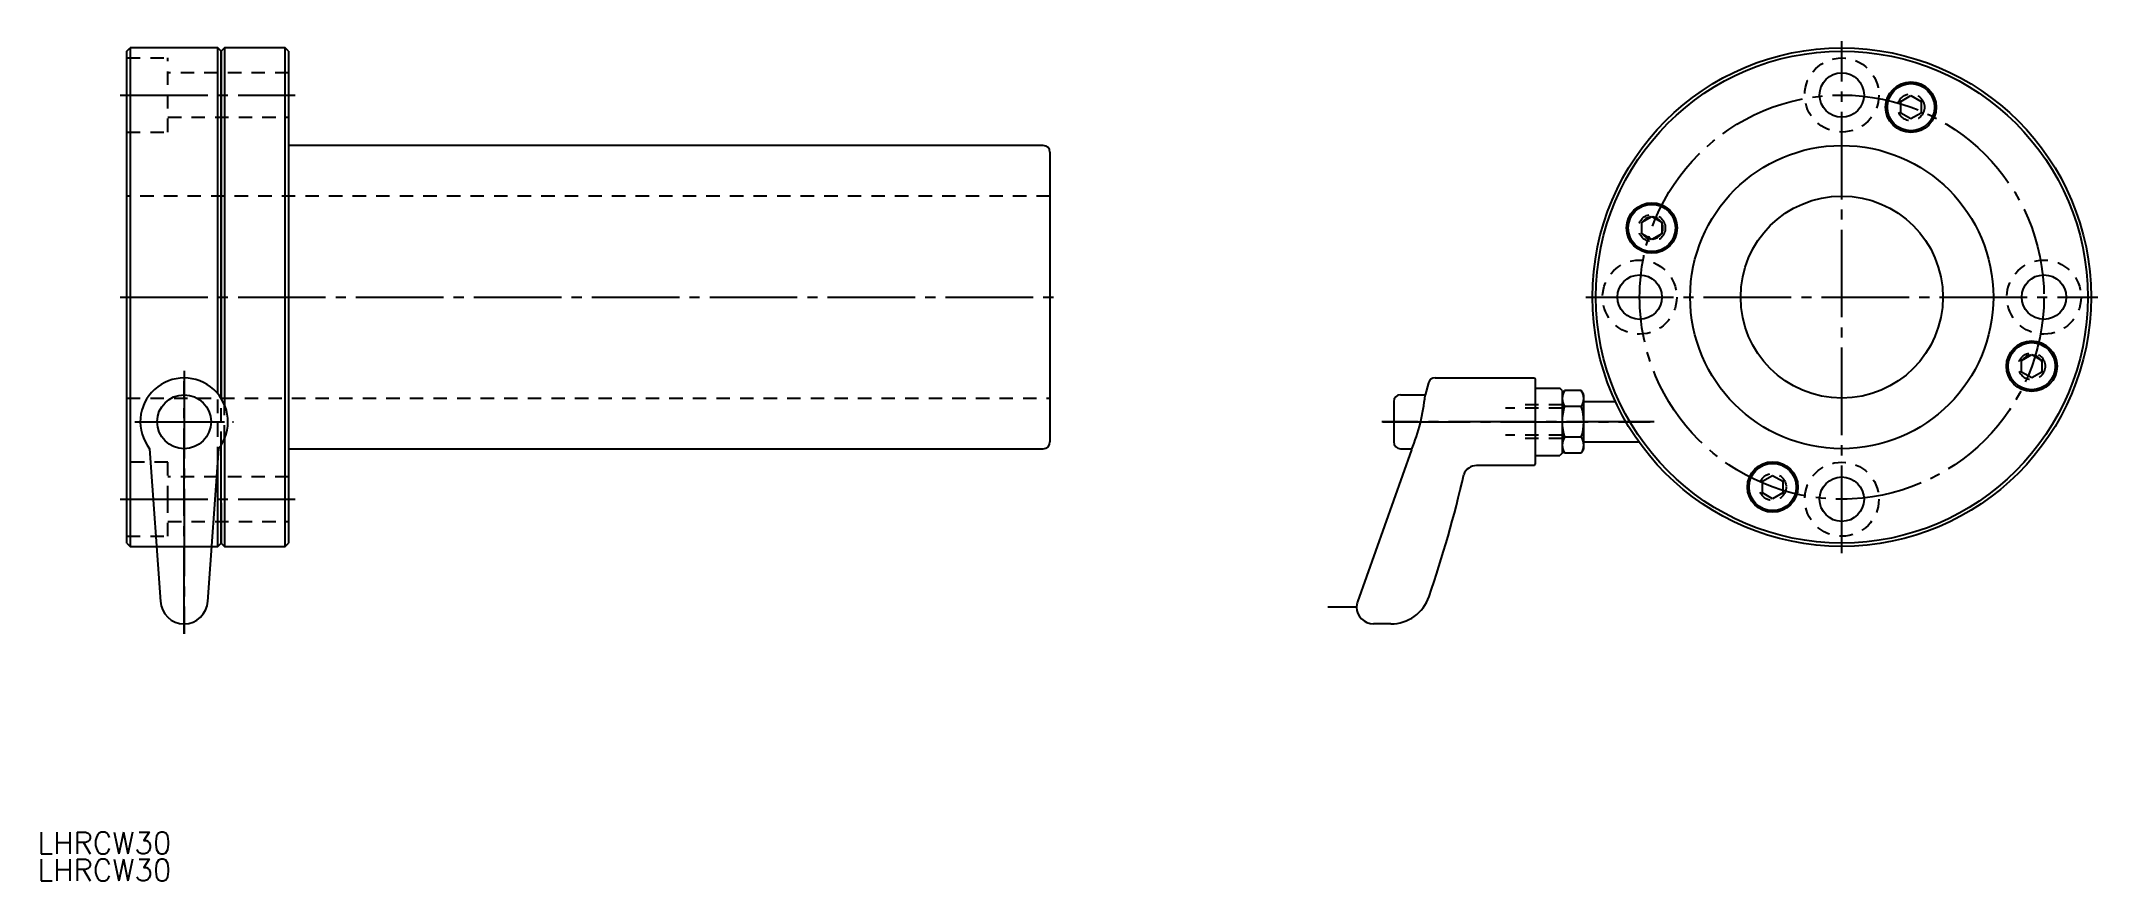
# Model space of a CAD drawing. Extents: x 87 to 392, y 279 to 404.
import ezdxf

# ---------------------------------------------------------------- set-up
doc = ezdxf.new("R2010")
doc.units = 0
doc.linetypes.add('CENTER', pattern=[17.5, 13, -1.5, 1.5, -1.5])
doc.linetypes.add('DASHED', pattern=[3.5, 2, -1.5])
doc.layers.get('0').update_dxf_attribs({"linetype": 'CONTINUOUS'})
doc.layers.add('CENTER', color=1, linetype='CENTER')
doc.styles.get("Standard").update_dxf_attribs({"font": 'txt.shx', "bigfont": '@extfont2.shx'})

msp = doc.modelspace()

# ---------------------------------------------------------------- linework, layer by layer
at = {"color": 7, "linetype": 'CONTINUOUS'}
for p, q in [((99.7, 402.47), (100.2, 402.97)), ((100.2, 402.97), (100.2, 328.97)), ((113.2, 402.97), (100.2, 402.97)), ((113.7, 402.47), (113.2, 402.97)), ((113.2, 351.62), (113.2, 402.97)), ((114.2, 402.97), (113.7, 402.47)), ((114.2, 402.97), (114.2, 349.97)), ((123.2, 402.97), (114.2, 402.97)), ((123.2, 328.97), (123.2, 402.97)), ((123.7, 402.47), (123.2, 402.97)), ((99.7, 329.47), (99.7, 402.47)), ((113.7, 402.47), (113.7, 350.93)), ((113.7, 350.93), (113.7, 402.47)), ((123.7, 402.47), (123.7, 329.47)), ((362.97, 395.03), (364.47, 395.89)), ((362.97, 393.29), (362.97, 395.03)), ((364.47, 395.89), (365.97, 395.03)), ((365.97, 395.03), (365.97, 393.29)), ((364.47, 392.43), (362.97, 393.29)), ((365.97, 393.29), (364.47, 392.43)), ((235.7, 388.47), (123.7, 388.47)), ((236.7, 387.47), (236.7, 344.47)), ((324.52, 377.1), (326.02, 377.96)), ((324.52, 375.36), (324.52, 377.1)), ((326.02, 377.96), (327.52, 377.1)), ((327.52, 377.1), (327.52, 375.36)), ((326.02, 374.5), (324.52, 375.36)), ((327.52, 375.36), (326.02, 374.5)), ((380.9, 356.57), (382.4, 357.44)), ((382.4, 357.44), (383.9, 356.57)), ((380.9, 354.84), (380.9, 356.57)), ((382.4, 353.98), (380.9, 354.84)), ((383.9, 354.84), (382.4, 353.98)), ((383.9, 356.57), (383.9, 354.84)), ((288.71, 351.47), (292.4, 351.47)), ((292.88, 353.24), (292.38, 351.41)), ((293.84, 353.97), (308.63, 353.97)), ((308.63, 353.97), (308.71, 353.77)), ((308.71, 353.77), (308.71, 341.17)), ((308.71, 352.47), (312.35, 352.47)), ((312.71, 352.1), (312.35, 352.47)), ((312.71, 352.1), (312.71, 342.83)), ((313.07, 352.09), (312.71, 351.47)), ((312.71, 351.47), (312.71, 343.47)), ((315.55, 352.09), (313.07, 352.09)), ((315.91, 351.47), (315.55, 352.09)), ((315.91, 343.47), (315.91, 351.47)), ((287.71, 350.47), (287.71, 344.47)), ((313.07, 349.78), (315.55, 349.78)), ((315.91, 350.47), (320.62, 350.47)), ((114.2, 344.97), (114.2, 328.97)), ((315.55, 345.16), (313.07, 345.16)), ((103.07, 343.47), (104.7, 320.81)), ((113.32, 343.47), (111.69, 320.81)), ((113.7, 329.47), (113.7, 344)), ((123.7, 343.47), (235.7, 343.47)), ((290.36, 343.31), (282.33, 320.72)), ((288.71, 343.47), (290.43, 343.47)), ((308.71, 342.47), (312.35, 342.47)), ((312.71, 342.83), (312.35, 342.47)), ((312.71, 343.47), (313.07, 342.85)), ((313.07, 342.85), (315.55, 342.85)), ((315.55, 342.85), (315.91, 343.47)), ((315.91, 344.47), (324.1, 344.47)), ((113.2, 328.97), (113.2, 341.75)), ((308.63, 340.97), (300, 340.97)), ((308.63, 340.97), (308.71, 341.17)), ((342.45, 338.64), (343.95, 339.51)), ((343.95, 339.51), (345.45, 338.64)), ((342.45, 336.91), (342.45, 338.64)), ((343.95, 336.05), (342.45, 336.91)), ((345.45, 336.91), (343.95, 336.05)), ((345.45, 338.64), (345.45, 336.91)), ((113.7, 335.41), (113.7, 329.47)), ((99.7, 329.47), (100.2, 328.97)), ((100.2, 328.97), (103.24, 328.97)), ((103.24, 328.97), (113.2, 328.97)), ((113.2, 328.97), (113.7, 329.47)), ((113.7, 329.47), (114.2, 328.97)), ((114.2, 328.97), (123.2, 328.97)), ((123.2, 328.97), (123.7, 329.47)), ((282.21, 319.97), (277.94, 319.97)), ((282.21, 320.05), (282.21, 319.97)), ((287.28, 317.47), (284.71, 317.47))]:
    msp.add_line(p, q, dxfattribs=at)
at = {"color": 3, "linetype": 'DASHED'}
for p, q in [((99.7, 401.47), (105.8, 401.47)), ((105.8, 390.47), (105.8, 401.47)), ((123.7, 399.27), (105.8, 399.27)), ((105.8, 392.67), (123.7, 392.67)), ((99.7, 390.47), (105.8, 390.47)), ((236.7, 380.97), (99.7, 380.97)), ((113.2, 341.75), (113.2, 351.62)), ((99.7, 350.97), (236.7, 350.97)), ((113.7, 344), (113.7, 350.93)), ((114.2, 344.97), (114.2, 349.97)), ((312.71, 349.47), (304.31, 349.47)), ((312.71, 349.97), (305.71, 349.97)), ((312.71, 345.47), (304.31, 345.47)), ((312.71, 344.97), (305.71, 344.97)), ((105.8, 341.47), (99.7, 341.47)), ((105.8, 335.97), (105.8, 341.47)), ((123.7, 339.27), (105.8, 339.27)), ((105.8, 330.47), (105.8, 335.97)), ((99.7, 330.47), (105.8, 330.47)), ((105.8, 332.67), (123.7, 332.67))]:
    msp.add_line(p, q, dxfattribs=at)
at = {"color": 7, "linetype": 'CONTINUOUS'}
for centre, radius in [((354.21, 365.97), 37), ((354.21, 365.97), 36.5), ((354.21, 395.97), 3.3), ((364.47, 394.16), 3.75), ((364.47, 394.16), 3.5), ((354.21, 365.97), 22.5), ((326.02, 376.23), 3.75), ((326.02, 376.23), 3.5), ((354.21, 365.97), 15), ((324.21, 365.97), 3.3), ((384.21, 365.97), 3.3), ((382.4, 355.71), 3.75), ((382.4, 355.71), 3.5), ((108.2, 347.47), 4), ((343.95, 337.78), 3.75), ((343.95, 337.78), 3.5), ((354.21, 335.97), 3.3)]:
    msp.add_circle(centre, radius, dxfattribs=at)
at = {"color": 3, "linetype": 'DASHED'}
for centre, radius in [((354.21, 395.97), 5.5), ((364.47, 394.16), 2), ((326.02, 376.23), 2), ((324.21, 365.97), 5.5), ((384.21, 365.97), 5.5), ((382.4, 355.71), 2), ((343.95, 337.78), 2), ((354.21, 335.97), 5.5)]:
    msp.add_circle(centre, radius, dxfattribs=at)
at = {"color": 7, "linetype": 'CONTINUOUS'}
for centre, radius, start, end in [((235.7, 387.47), 1, 0, 90), ((326.02, 376.23), 1.65, 95.38, 144.62), ((326.02, 376.23), 1.65, 35.38, 84.62), ((326.02, 376.23), 1.65, 335.38, 24.62), ((326.02, 376.23), 1.65, 215.38, 264.62), ((326.02, 376.23), 1.65, 275.38, 324.62), ((382.4, 355.71), 1.65, 95.38, 144.62), ((382.4, 355.71), 1.65, 35.38, 84.62), ((382.4, 355.71), 1.65, 24.62, 35.38), ((108.2, 347.47), 6.5, 322.0201, 217.9799), ((288.71, 350.47), 1, 90, 180), ((264.96, 353.95), 27.53, 337.2678, 354.7093), ((293.84, 352.97), 1, 90, 164.2753), ((314.76, 350.93), 2.04, 145.6158, 214.3842), ((313.87, 350.93), 2.04, 325.6158, 34.3842), ((320.35, 347.47), 7.64, 162.412, 197.588), ((308.27, 347.47), 7.64, 342.412, 17.588), ((314.76, 344), 2.04, 145.6158, 214.3842), ((313.87, 344), 2.04, 325.6158, 34.3842), ((235.7, 344.47), 1, 270, 0), ((288.71, 344.47), 1, 180, 270), ((130.09, 377.73), 172.29, 340.9545, 347.2259), ((300, 338.97), 2, 90, 160.621), ((108.2, 320.97), 3.5, 182.543, 357.4475), ((284.21, 320.05), 2, 160.4256, 180), ((287.28, 323.47), 6, 270, 340.8981), ((284.71, 319.97), 2.5, 180, 270)]:
    msp.add_arc(centre, radius, start, end, dxfattribs=at)
at = {"layer": 'CENTER', "color": 1, "linetype": 'CENTER'}
for p, q in [((354.21, 327.97), (354.21, 403.97)), ((98.7, 395.97), (124.7, 395.97)), ((98.7, 365.97), (237.7, 365.97)), ((316.21, 365.97), (392.21, 365.97)), ((108.2, 355.03), (108.2, 315.98)), ((108.2, 315.98), (108.2, 353.47)), ((100.87, 347.47), (115.51, 347.47)), ((102.2, 347.47), (114.2, 347.47)), ((102.2, 347.47), (114.2, 347.47)), ((326.35, 347.47), (285.93, 347.47)), ((98.7, 335.97), (124.7, 335.97))]:
    msp.add_line(p, q, dxfattribs=at)
at = {"layer": 'CENTER', "color": 12, "linetype": 'CENTER'}
msp.add_line((286.08, 347.47), (325.79, 347.47), dxfattribs=at)
at = {"layer": 'CENTER', "color": 1, "linetype": 'CENTER'}
msp.add_circle((354.21, 365.97), 30, dxfattribs=at)

# ---------------------------------------------------------------- texts
at = {"color": 7, "linetype": 'CONTINUOUS'}
for p in [(86.43, 283.34), (86.43, 279.32)]:
    msp.add_text('LHRCW30', height=3.2, dxfattribs=at).set_placement(p)

doc.saveas('drawing.dxf')
